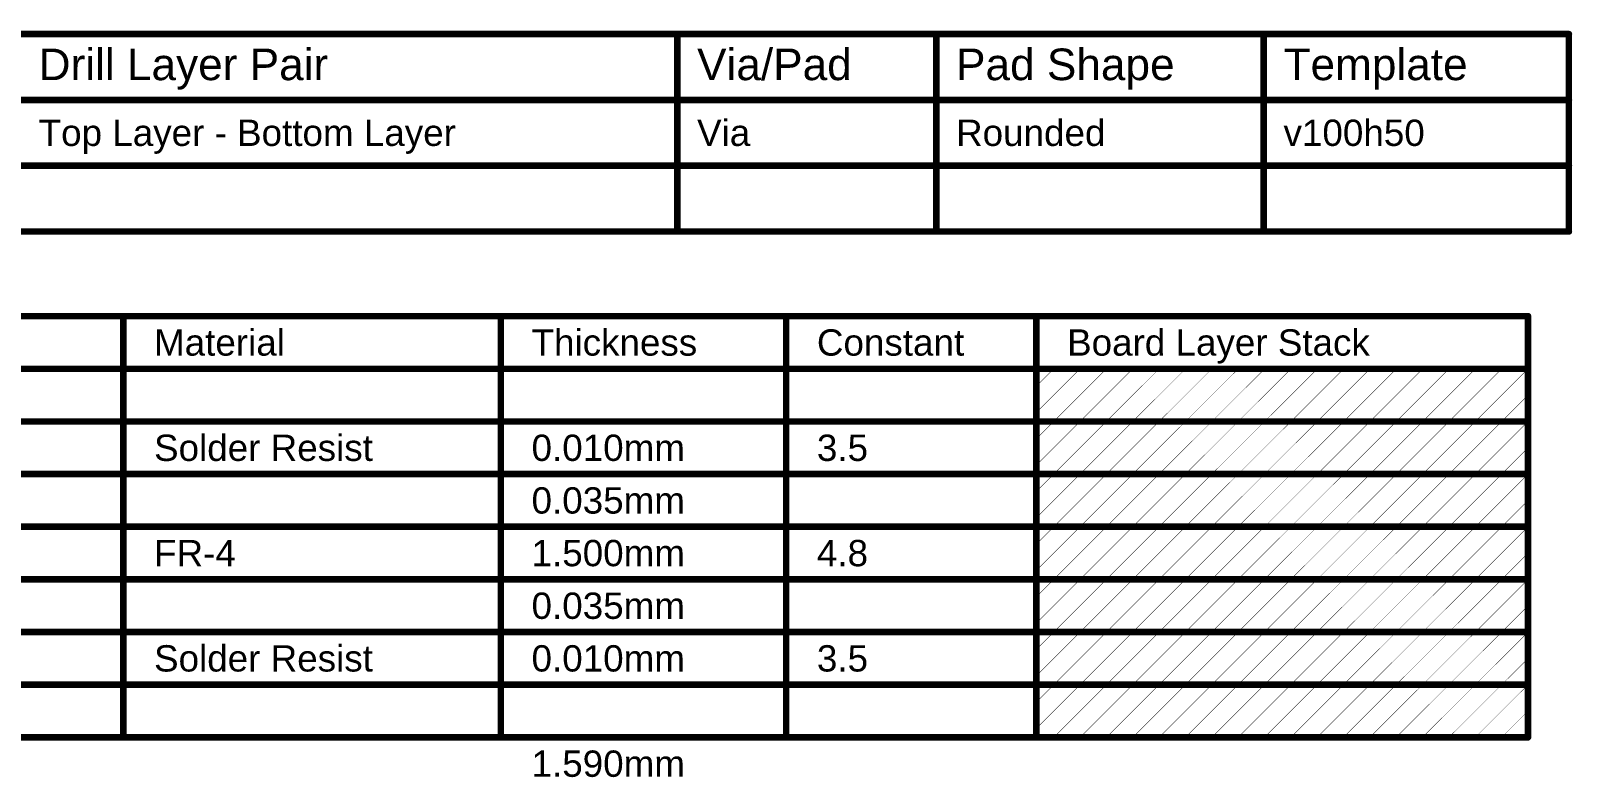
# Model space of a CAD drawing. Header units: inches. Extents: x 95 to 271, y 81 to 124.
# Drawn here: x 182.3 to 271.4, y 81.1 to 124.3 of the extents above; entities that cross this region are included whole.
import ezdxf

# ---------------------------------------------------------------- set-up
doc = ezdxf.new("R2010")
doc.units = ezdxf.units.IN
doc.layers.add('Drill Drawing', color=1, linetype='Continuous')
doc.layers.add('Fab', color=76, linetype='Continuous')
doc.styles.add('Arial', font='', dxfattribs={"height": 0.2})
doc.styles.get('Arial').set_extended_font_data('Arial')

msp = doc.modelspace()

# ---------------------------------------------------------------- linework, layer by layer
at = {"layer": 'Drill Drawing', "const_width": 0.381}
for points in [[(94.723, 124.13), (271.256, 124.13)], [(219.682, 112.7), (219.682, 124.13)], [(234.664, 112.7), (234.664, 124.13)], [(253.608, 112.7), (253.608, 124.13)], [(271.256, 112.7), (271.256, 124.13)], [(94.723, 120.32), (271.256, 120.32)], [(94.723, 116.51), (271.256, 116.51)], [(94.723, 112.7), (271.256, 112.7)]]:
    msp.add_lwpolyline(points, dxfattribs=at)
at = {"layer": 'Drill Drawing', "const_width": 0.191}
for points in [[(219.587, 124.13, 1), (219.778, 124.13, 1)], [(234.569, 124.13, 1), (234.76, 124.13, 1)], [(253.513, 124.13, 1), (253.703, 124.13, 1)], [(271.161, 124.13, 1), (271.352, 124.13, 1)], [(271.161, 124.13, 1), (271.352, 124.13, 1)], [(271.161, 120.32, 1), (271.352, 120.32, 1)], [(271.161, 116.51, 1), (271.352, 116.51, 1)], [(219.587, 112.7, 1), (219.778, 112.7, 1)], [(234.569, 112.7, 1), (234.76, 112.7, 1)], [(253.513, 112.7, 1), (253.703, 112.7, 1)], [(271.161, 112.7, 1), (271.352, 112.7, 1)], [(271.161, 112.7, 1), (271.352, 112.7, 1)]]:
    msp.add_lwpolyline(points, format="xyb", close=True, dxfattribs=at)
at = {"layer": 'Fab'}
for points, const_width in [([(153.607, 107.798), (268.892, 107.798)], 0.381), ([(187.634, 83.414), (187.634, 107.798)], 0.381), ([(209.472, 83.414), (209.472, 107.798)], 0.381), ([(225.978, 83.414), (225.978, 107.798)], 0.381), ([(240.452, 83.414), (240.452, 107.798)], 0.381), ([(268.892, 83.414), (268.892, 107.798)], 0.381), ([(153.607, 104.75), (268.892, 104.75)], 0.381), ([(240.452, 102.218), (242.984, 104.75)], 0.0254), ([(240.452, 103.742), (241.46, 104.75)], 0.0254), ([(241.46, 101.702), (244.508, 104.75)], 0.0254), ([(242.984, 101.702), (246.032, 104.75)], 0.0254), ([(244.508, 101.702), (247.556, 104.75)], 0.0254), ([(246.032, 101.702), (249.08, 104.75)], 0.0254), ([(247.556, 101.702), (250.604, 104.75)], 0.0254), ([(249.08, 101.702), (252.128, 104.75)], 0.0254), ([(250.604, 101.702), (253.652, 104.75)], 0.0254), ([(252.128, 101.702), (255.176, 104.75)], 0.0254), ([(253.652, 101.702), (256.7, 104.75)], 0.0254), ([(255.176, 101.702), (258.224, 104.75)], 0.0254), ([(256.7, 101.702), (259.748, 104.75)], 0.0254), ([(258.224, 101.702), (261.272, 104.75)], 0.0254), ([(259.748, 101.702), (262.796, 104.75)], 0.0254), ([(261.272, 101.702), (264.32, 104.75)], 0.0254), ([(262.796, 101.702), (265.844, 104.75)], 0.0254), ([(264.32, 101.702), (267.368, 104.75)], 0.0254), ([(265.844, 101.702), (268.892, 104.75)], 0.0254), ([(267.368, 101.702), (268.892, 103.226)], 0.0254), ([(164.018, 101.702), (187.634, 101.702)], 0.381), ([(187.634, 101.702), (209.472, 101.702)], 0.381), ([(209.472, 101.702), (225.978, 101.702)], 0.381), ([(225.978, 101.702), (240.452, 101.702)], 0.381), ([(240.452, 101.702), (268.892, 101.702)], 0.381), ([(240.452, 99.17), (242.984, 101.702)], 0.0254), ([(240.452, 100.694), (241.46, 101.702)], 0.0254), ([(241.46, 98.654), (244.508, 101.702)], 0.0254), ([(242.984, 98.654), (246.032, 101.702)], 0.0254), ([(244.508, 98.654), (247.556, 101.702)], 0.0254), ([(246.032, 98.654), (249.08, 101.702)], 0.0254), ([(247.556, 98.654), (250.604, 101.702)], 0.0254), ([(249.08, 98.654), (252.128, 101.702)], 0.0254), ([(250.604, 98.654), (253.652, 101.702)], 0.0254), ([(252.128, 98.654), (255.176, 101.702)], 0.0254), ([(253.652, 98.654), (256.7, 101.702)], 0.0254), ([(255.176, 98.654), (258.224, 101.702)], 0.0254), ([(256.7, 98.654), (259.748, 101.702)], 0.0254), ([(258.224, 98.654), (261.272, 101.702)], 0.0254), ([(259.748, 98.654), (262.796, 101.702)], 0.0254), ([(261.272, 98.654), (264.32, 101.702)], 0.0254), ([(262.796, 98.654), (265.844, 101.702)], 0.0254), ([(264.32, 98.654), (267.368, 101.702)], 0.0254), ([(265.844, 98.654), (268.892, 101.702)], 0.0254), ([(267.368, 98.654), (268.892, 100.178)], 0.0254), ([(164.018, 98.654), (187.634, 98.654)], 0.381), ([(187.634, 98.654), (209.472, 98.654)], 0.381), ([(209.472, 98.654), (225.978, 98.654)], 0.381), ([(225.978, 98.654), (240.452, 98.654)], 0.381), ([(240.452, 98.654), (268.892, 98.654)], 0.381), ([(240.452, 96.122), (242.984, 98.654)], 0.0254), ([(240.452, 97.646), (241.46, 98.654)], 0.0254), ([(241.46, 95.606), (244.508, 98.654)], 0.0254), ([(242.984, 95.606), (246.032, 98.654)], 0.0254), ([(244.508, 95.606), (247.556, 98.654)], 0.0254), ([(246.032, 95.606), (249.08, 98.654)], 0.0254), ([(247.556, 95.606), (250.604, 98.654)], 0.0254), ([(249.08, 95.606), (252.128, 98.654)], 0.0254), ([(250.604, 95.606), (253.652, 98.654)], 0.0254), ([(252.128, 95.606), (255.176, 98.654)], 0.0254), ([(253.652, 95.606), (256.7, 98.654)], 0.0254), ([(255.176, 95.606), (258.224, 98.654)], 0.0254), ([(256.7, 95.606), (259.748, 98.654)], 0.0254), ([(258.224, 95.606), (261.272, 98.654)], 0.0254), ([(259.748, 95.606), (262.796, 98.654)], 0.0254), ([(261.272, 95.606), (264.32, 98.654)], 0.0254), ([(262.796, 95.606), (265.844, 98.654)], 0.0254), ([(264.32, 95.606), (267.368, 98.654)], 0.0254), ([(265.844, 95.606), (268.892, 98.654)], 0.0254), ([(267.368, 95.606), (268.892, 97.13)], 0.0254), ([(164.018, 95.606), (187.634, 95.606)], 0.381), ([(187.634, 95.606), (209.472, 95.606)], 0.381), ([(209.472, 95.606), (225.978, 95.606)], 0.381), ([(225.978, 95.606), (240.452, 95.606)], 0.381), ([(240.452, 95.606), (268.892, 95.606)], 0.381), ([(240.452, 93.074), (242.984, 95.606)], 0.0254), ([(240.452, 94.598), (241.46, 95.606)], 0.0254), ([(241.46, 92.558), (244.508, 95.606)], 0.0254), ([(242.984, 92.558), (246.032, 95.606)], 0.0254), ([(244.508, 92.558), (247.556, 95.606)], 0.0254), ([(246.032, 92.558), (249.08, 95.606)], 0.0254), ([(247.556, 92.558), (250.604, 95.606)], 0.0254), ([(249.08, 92.558), (252.128, 95.606)], 0.0254), ([(250.604, 92.558), (253.652, 95.606)], 0.0254), ([(252.128, 92.558), (255.176, 95.606)], 0.0254), ([(253.652, 92.558), (256.7, 95.606)], 0.0254), ([(255.176, 92.558), (258.224, 95.606)], 0.0254), ([(256.7, 92.558), (259.748, 95.606)], 0.0254), ([(258.224, 92.558), (261.272, 95.606)], 0.0254), ([(259.748, 92.558), (262.796, 95.606)], 0.0254), ([(261.272, 92.558), (264.32, 95.606)], 0.0254), ([(262.796, 92.558), (265.844, 95.606)], 0.0254), ([(264.32, 92.558), (267.368, 95.606)], 0.0254), ([(265.844, 92.558), (268.892, 95.606)], 0.0254), ([(267.368, 92.558), (268.892, 94.082)], 0.0254), ([(164.018, 92.558), (187.634, 92.558)], 0.381), ([(187.634, 92.558), (209.472, 92.558)], 0.381), ([(209.472, 92.558), (225.978, 92.558)], 0.381), ([(225.978, 92.558), (240.452, 92.558)], 0.381), ([(240.452, 92.558), (268.892, 92.558)], 0.381), ([(240.452, 90.026), (242.984, 92.558)], 0.0254), ([(240.452, 91.55), (241.46, 92.558)], 0.0254), ([(241.46, 89.51), (244.508, 92.558)], 0.0254), ([(242.984, 89.51), (246.032, 92.558)], 0.0254), ([(244.508, 89.51), (247.556, 92.558)], 0.0254), ([(246.032, 89.51), (249.08, 92.558)], 0.0254), ([(247.556, 89.51), (250.604, 92.558)], 0.0254), ([(249.08, 89.51), (252.128, 92.558)], 0.0254), ([(250.604, 89.51), (253.652, 92.558)], 0.0254), ([(252.128, 89.51), (255.176, 92.558)], 0.0254), ([(253.652, 89.51), (256.7, 92.558)], 0.0254), ([(255.176, 89.51), (258.224, 92.558)], 0.0254), ([(256.7, 89.51), (259.748, 92.558)], 0.0254), ([(258.224, 89.51), (261.272, 92.558)], 0.0254), ([(259.748, 89.51), (262.796, 92.558)], 0.0254), ([(261.272, 89.51), (264.32, 92.558)], 0.0254), ([(262.796, 89.51), (265.844, 92.558)], 0.0254), ([(264.32, 89.51), (267.368, 92.558)], 0.0254), ([(265.844, 89.51), (268.892, 92.558)], 0.0254), ([(267.368, 89.51), (268.892, 91.034)], 0.0254), ([(164.018, 89.51), (187.634, 89.51)], 0.381), ([(187.634, 89.51), (209.472, 89.51)], 0.381), ([(209.472, 89.51), (225.978, 89.51)], 0.381), ([(225.978, 89.51), (240.452, 89.51)], 0.381), ([(240.452, 89.51), (268.892, 89.51)], 0.381), ([(240.452, 86.978), (242.984, 89.51)], 0.0254), ([(240.452, 88.502), (241.46, 89.51)], 0.0254), ([(241.46, 86.462), (244.508, 89.51)], 0.0254), ([(242.984, 86.462), (246.032, 89.51)], 0.0254), ([(244.508, 86.462), (247.556, 89.51)], 0.0254), ([(246.032, 86.462), (249.08, 89.51)], 0.0254), ([(247.556, 86.462), (250.604, 89.51)], 0.0254), ([(249.08, 86.462), (252.128, 89.51)], 0.0254), ([(250.604, 86.462), (253.652, 89.51)], 0.0254), ([(252.128, 86.462), (255.176, 89.51)], 0.0254), ([(253.652, 86.462), (256.7, 89.51)], 0.0254), ([(255.176, 86.462), (258.224, 89.51)], 0.0254), ([(256.7, 86.462), (259.748, 89.51)], 0.0254), ([(258.224, 86.462), (261.272, 89.51)], 0.0254), ([(259.748, 86.462), (262.796, 89.51)], 0.0254), ([(261.272, 86.462), (264.32, 89.51)], 0.0254), ([(262.796, 86.462), (265.844, 89.51)], 0.0254), ([(264.32, 86.462), (267.368, 89.51)], 0.0254), ([(265.844, 86.462), (268.892, 89.51)], 0.0254), ([(267.368, 86.462), (268.892, 87.986)], 0.0254), ([(164.018, 86.462), (187.634, 86.462)], 0.381), ([(187.634, 86.462), (209.472, 86.462)], 0.381), ([(209.472, 86.462), (225.978, 86.462)], 0.381), ([(225.978, 86.462), (240.452, 86.462)], 0.381), ([(240.452, 86.462), (268.892, 86.462)], 0.381), ([(240.452, 83.93), (242.984, 86.462)], 0.0254), ([(240.452, 85.454), (241.46, 86.462)], 0.0254), ([(241.46, 83.414), (244.508, 86.462)], 0.0254), ([(242.984, 83.414), (246.032, 86.462)], 0.0254), ([(244.508, 83.414), (247.556, 86.462)], 0.0254), ([(246.032, 83.414), (249.08, 86.462)], 0.0254), ([(247.556, 83.414), (250.604, 86.462)], 0.0254), ([(249.08, 83.414), (252.128, 86.462)], 0.0254), ([(250.604, 83.414), (253.652, 86.462)], 0.0254), ([(252.128, 83.414), (255.176, 86.462)], 0.0254), ([(253.652, 83.414), (256.7, 86.462)], 0.0254), ([(255.176, 83.414), (258.224, 86.462)], 0.0254), ([(256.7, 83.414), (259.748, 86.462)], 0.0254), ([(258.224, 83.414), (261.272, 86.462)], 0.0254), ([(259.748, 83.414), (262.796, 86.462)], 0.0254), ([(261.272, 83.414), (264.32, 86.462)], 0.0254), ([(262.796, 83.414), (265.844, 86.462)], 0.0254), ([(264.32, 83.414), (267.368, 86.462)], 0.0254), ([(265.844, 83.414), (268.892, 86.462)], 0.0254), ([(267.368, 83.414), (268.892, 84.938)], 0.0254), ([(164.018, 83.414), (187.634, 83.414)], 0.381), ([(187.634, 83.414), (209.472, 83.414)], 0.381), ([(209.472, 83.414), (225.978, 83.414)], 0.381), ([(225.978, 83.414), (240.452, 83.414)], 0.381), ([(240.452, 83.414), (268.892, 83.414)], 0.381)]:
    msp.add_lwpolyline(points, dxfattribs=dict(at, const_width=const_width))
for points, const_width in [([(187.539, 107.798, 1), (187.729, 107.798, 1)], 0.191), ([(209.377, 107.798, 1), (209.567, 107.798, 1)], 0.191), ([(225.882, 107.798, 1), (226.073, 107.798, 1)], 0.191), ([(240.357, 107.798, 1), (240.547, 107.798, 1)], 0.191), ([(268.797, 107.798, 1), (268.987, 107.798, 1)], 0.191), ([(268.797, 107.798, 1), (268.987, 107.798, 1)], 0.191), ([(241.454, 104.75, 1), (241.466, 104.75, 1)], 0.0127), ([(242.978, 104.75, 1), (242.99, 104.75, 1)], 0.0127), ([(244.502, 104.75, 1), (244.514, 104.75, 1)], 0.0127), ([(246.026, 104.75, 1), (246.038, 104.75, 1)], 0.0127), ([(247.55, 104.75, 1), (247.562, 104.75, 1)], 0.0127), ([(249.074, 104.75, 1), (249.086, 104.75, 1)], 0.0127), ([(250.598, 104.75, 1), (250.61, 104.75, 1)], 0.0127), ([(252.122, 104.75, 1), (252.134, 104.75, 1)], 0.0127), ([(253.646, 104.75, 1), (253.658, 104.75, 1)], 0.0127), ([(255.17, 104.75, 1), (255.182, 104.75, 1)], 0.0127), ([(256.694, 104.75, 1), (256.706, 104.75, 1)], 0.0127), ([(258.218, 104.75, 1), (258.23, 104.75, 1)], 0.0127), ([(259.742, 104.75, 1), (259.754, 104.75, 1)], 0.0127), ([(261.266, 104.75, 1), (261.278, 104.75, 1)], 0.0127), ([(262.79, 104.75, 1), (262.802, 104.75, 1)], 0.0127), ([(264.314, 104.75, 1), (264.326, 104.75, 1)], 0.0127), ([(265.838, 104.75, 1), (265.85, 104.75, 1)], 0.0127), ([(267.362, 104.75, 1), (267.374, 104.75, 1)], 0.0127), ([(268.797, 104.75, 1), (268.987, 104.75, 1)], 0.191), ([(268.886, 104.75, 1), (268.898, 104.75, 1)], 0.0127), ([(240.446, 103.742, 1), (240.459, 103.742, 1)], 0.0127), ([(268.886, 103.226, 1), (268.898, 103.226, 1)], 0.0127), ([(187.539, 101.702, 1), (187.729, 101.702, 1)], 0.191), ([(187.539, 101.702, 1), (187.729, 101.702, 1)], 0.191), ([(209.377, 101.702, 1), (209.567, 101.702, 1)], 0.191), ([(209.377, 101.702, 1), (209.567, 101.702, 1)], 0.191), ([(225.882, 101.702, 1), (226.073, 101.702, 1)], 0.191), ([(225.882, 101.702, 1), (226.073, 101.702, 1)], 0.191), ([(240.357, 101.702, 1), (240.547, 101.702, 1)], 0.191), ([(240.357, 101.702, 1), (240.547, 101.702, 1)], 0.191), ([(240.446, 102.218, 1), (240.459, 102.218, 1)], 0.0127), ([(241.454, 101.702, 1), (241.466, 101.702, 1)], 0.0127), ([(241.454, 101.702, 1), (241.466, 101.702, 1)], 0.0127), ([(242.978, 101.702, 1), (242.99, 101.702, 1)], 0.0127), ([(242.978, 101.702, 1), (242.99, 101.702, 1)], 0.0127), ([(244.502, 101.702, 1), (244.514, 101.702, 1)], 0.0127), ([(244.502, 101.702, 1), (244.514, 101.702, 1)], 0.0127), ([(246.026, 101.702, 1), (246.038, 101.702, 1)], 0.0127), ([(246.026, 101.702, 1), (246.038, 101.702, 1)], 0.0127), ([(247.55, 101.702, 1), (247.562, 101.702, 1)], 0.0127), ([(247.55, 101.702, 1), (247.562, 101.702, 1)], 0.0127), ([(249.074, 101.702, 1), (249.086, 101.702, 1)], 0.0127), ([(249.074, 101.702, 1), (249.086, 101.702, 1)], 0.0127), ([(250.598, 101.702, 1), (250.61, 101.702, 1)], 0.0127), ([(250.598, 101.702, 1), (250.61, 101.702, 1)], 0.0127), ([(252.122, 101.702, 1), (252.134, 101.702, 1)], 0.0127), ([(252.122, 101.702, 1), (252.134, 101.702, 1)], 0.0127), ([(253.646, 101.702, 1), (253.658, 101.702, 1)], 0.0127), ([(253.646, 101.702, 1), (253.658, 101.702, 1)], 0.0127), ([(255.17, 101.702, 1), (255.182, 101.702, 1)], 0.0127), ([(255.17, 101.702, 1), (255.182, 101.702, 1)], 0.0127), ([(256.694, 101.702, 1), (256.706, 101.702, 1)], 0.0127), ([(256.694, 101.702, 1), (256.706, 101.702, 1)], 0.0127), ([(258.218, 101.702, 1), (258.23, 101.702, 1)], 0.0127), ([(258.218, 101.702, 1), (258.23, 101.702, 1)], 0.0127), ([(259.742, 101.702, 1), (259.754, 101.702, 1)], 0.0127), ([(259.742, 101.702, 1), (259.754, 101.702, 1)], 0.0127), ([(261.266, 101.702, 1), (261.278, 101.702, 1)], 0.0127), ([(261.266, 101.702, 1), (261.278, 101.702, 1)], 0.0127), ([(262.79, 101.702, 1), (262.802, 101.702, 1)], 0.0127), ([(262.79, 101.702, 1), (262.802, 101.702, 1)], 0.0127), ([(264.314, 101.702, 1), (264.326, 101.702, 1)], 0.0127), ([(264.314, 101.702, 1), (264.326, 101.702, 1)], 0.0127), ([(265.838, 101.702, 1), (265.85, 101.702, 1)], 0.0127), ([(265.838, 101.702, 1), (265.85, 101.702, 1)], 0.0127), ([(267.362, 101.702, 1), (267.374, 101.702, 1)], 0.0127), ([(267.362, 101.702, 1), (267.374, 101.702, 1)], 0.0127), ([(268.797, 101.702, 1), (268.987, 101.702, 1)], 0.191), ([(268.886, 101.702, 1), (268.898, 101.702, 1)], 0.0127), ([(240.446, 100.694, 1), (240.459, 100.694, 1)], 0.0127), ([(268.886, 100.178, 1), (268.898, 100.178, 1)], 0.0127), ([(240.446, 99.17, 1), (240.459, 99.17, 1)], 0.0127), ([(187.539, 98.654, 1), (187.729, 98.654, 1)], 0.191), ([(187.539, 98.654, 1), (187.729, 98.654, 1)], 0.191), ([(209.377, 98.654, 1), (209.567, 98.654, 1)], 0.191), ([(209.377, 98.654, 1), (209.567, 98.654, 1)], 0.191), ([(225.882, 98.654, 1), (226.073, 98.654, 1)], 0.191), ([(225.882, 98.654, 1), (226.073, 98.654, 1)], 0.191), ([(240.357, 98.654, 1), (240.547, 98.654, 1)], 0.191), ([(240.357, 98.654, 1), (240.547, 98.654, 1)], 0.191), ([(241.454, 98.654, 1), (241.466, 98.654, 1)], 0.0127), ([(241.454, 98.654, 1), (241.466, 98.654, 1)], 0.0127), ([(242.978, 98.654, 1), (242.99, 98.654, 1)], 0.0127), ([(242.978, 98.654, 1), (242.99, 98.654, 1)], 0.0127), ([(244.502, 98.654, 1), (244.514, 98.654, 1)], 0.0127), ([(244.502, 98.654, 1), (244.514, 98.654, 1)], 0.0127), ([(246.026, 98.654, 1), (246.038, 98.654, 1)], 0.0127), ([(246.026, 98.654, 1), (246.038, 98.654, 1)], 0.0127), ([(247.55, 98.654, 1), (247.562, 98.654, 1)], 0.0127), ([(247.55, 98.654, 1), (247.562, 98.654, 1)], 0.0127), ([(249.074, 98.654, 1), (249.086, 98.654, 1)], 0.0127), ([(249.074, 98.654, 1), (249.086, 98.654, 1)], 0.0127), ([(250.598, 98.654, 1), (250.61, 98.654, 1)], 0.0127), ([(250.598, 98.654, 1), (250.61, 98.654, 1)], 0.0127), ([(252.122, 98.654, 1), (252.134, 98.654, 1)], 0.0127), ([(252.122, 98.654, 1), (252.134, 98.654, 1)], 0.0127), ([(253.646, 98.654, 1), (253.658, 98.654, 1)], 0.0127), ([(253.646, 98.654, 1), (253.658, 98.654, 1)], 0.0127), ([(255.17, 98.654, 1), (255.182, 98.654, 1)], 0.0127), ([(255.17, 98.654, 1), (255.182, 98.654, 1)], 0.0127), ([(256.694, 98.654, 1), (256.706, 98.654, 1)], 0.0127), ([(256.694, 98.654, 1), (256.706, 98.654, 1)], 0.0127), ([(258.218, 98.654, 1), (258.23, 98.654, 1)], 0.0127), ([(258.218, 98.654, 1), (258.23, 98.654, 1)], 0.0127), ([(259.742, 98.654, 1), (259.754, 98.654, 1)], 0.0127), ([(259.742, 98.654, 1), (259.754, 98.654, 1)], 0.0127), ([(261.266, 98.654, 1), (261.278, 98.654, 1)], 0.0127), ([(261.266, 98.654, 1), (261.278, 98.654, 1)], 0.0127), ([(262.79, 98.654, 1), (262.802, 98.654, 1)], 0.0127), ([(262.79, 98.654, 1), (262.802, 98.654, 1)], 0.0127), ([(264.314, 98.654, 1), (264.326, 98.654, 1)], 0.0127), ([(264.314, 98.654, 1), (264.326, 98.654, 1)], 0.0127), ([(265.838, 98.654, 1), (265.85, 98.654, 1)], 0.0127), ([(265.838, 98.654, 1), (265.85, 98.654, 1)], 0.0127), ([(267.362, 98.654, 1), (267.374, 98.654, 1)], 0.0127), ([(267.362, 98.654, 1), (267.374, 98.654, 1)], 0.0127), ([(268.797, 98.654, 1), (268.987, 98.654, 1)], 0.191), ([(268.886, 98.654, 1), (268.898, 98.654, 1)], 0.0127), ([(240.446, 97.646, 1), (240.459, 97.646, 1)], 0.0127), ([(268.886, 97.13, 1), (268.898, 97.13, 1)], 0.0127), ([(187.539, 95.606, 1), (187.729, 95.606, 1)], 0.191), ([(187.539, 95.606, 1), (187.729, 95.606, 1)], 0.191), ([(209.377, 95.606, 1), (209.567, 95.606, 1)], 0.191), ([(209.377, 95.606, 1), (209.567, 95.606, 1)], 0.191), ([(225.882, 95.606, 1), (226.073, 95.606, 1)], 0.191), ([(225.882, 95.606, 1), (226.073, 95.606, 1)], 0.191), ([(240.357, 95.606, 1), (240.547, 95.606, 1)], 0.191), ([(240.357, 95.606, 1), (240.547, 95.606, 1)], 0.191), ([(240.446, 96.122, 1), (240.459, 96.122, 1)], 0.0127), ([(241.454, 95.606, 1), (241.466, 95.606, 1)], 0.0127), ([(241.454, 95.606, 1), (241.466, 95.606, 1)], 0.0127), ([(242.978, 95.606, 1), (242.99, 95.606, 1)], 0.0127), ([(242.978, 95.606, 1), (242.99, 95.606, 1)], 0.0127), ([(244.502, 95.606, 1), (244.514, 95.606, 1)], 0.0127), ([(244.502, 95.606, 1), (244.514, 95.606, 1)], 0.0127), ([(246.026, 95.606, 1), (246.038, 95.606, 1)], 0.0127), ([(246.026, 95.606, 1), (246.038, 95.606, 1)], 0.0127), ([(247.55, 95.606, 1), (247.562, 95.606, 1)], 0.0127), ([(247.55, 95.606, 1), (247.562, 95.606, 1)], 0.0127), ([(249.074, 95.606, 1), (249.086, 95.606, 1)], 0.0127), ([(249.074, 95.606, 1), (249.086, 95.606, 1)], 0.0127), ([(250.598, 95.606, 1), (250.61, 95.606, 1)], 0.0127), ([(250.598, 95.606, 1), (250.61, 95.606, 1)], 0.0127), ([(252.122, 95.606, 1), (252.134, 95.606, 1)], 0.0127), ([(252.122, 95.606, 1), (252.134, 95.606, 1)], 0.0127), ([(253.646, 95.606, 1), (253.658, 95.606, 1)], 0.0127), ([(253.646, 95.606, 1), (253.658, 95.606, 1)], 0.0127), ([(255.17, 95.606, 1), (255.182, 95.606, 1)], 0.0127), ([(255.17, 95.606, 1), (255.182, 95.606, 1)], 0.0127), ([(256.694, 95.606, 1), (256.706, 95.606, 1)], 0.0127), ([(256.694, 95.606, 1), (256.706, 95.606, 1)], 0.0127), ([(258.218, 95.606, 1), (258.23, 95.606, 1)], 0.0127), ([(258.218, 95.606, 1), (258.23, 95.606, 1)], 0.0127), ([(259.742, 95.606, 1), (259.754, 95.606, 1)], 0.0127), ([(259.742, 95.606, 1), (259.754, 95.606, 1)], 0.0127), ([(261.266, 95.606, 1), (261.278, 95.606, 1)], 0.0127), ([(261.266, 95.606, 1), (261.278, 95.606, 1)], 0.0127), ([(262.79, 95.606, 1), (262.802, 95.606, 1)], 0.0127), ([(262.79, 95.606, 1), (262.802, 95.606, 1)], 0.0127), ([(264.314, 95.606, 1), (264.326, 95.606, 1)], 0.0127), ([(264.314, 95.606, 1), (264.326, 95.606, 1)], 0.0127), ([(265.838, 95.606, 1), (265.85, 95.606, 1)], 0.0127), ([(265.838, 95.606, 1), (265.85, 95.606, 1)], 0.0127), ([(267.362, 95.606, 1), (267.374, 95.606, 1)], 0.0127), ([(267.362, 95.606, 1), (267.374, 95.606, 1)], 0.0127), ([(268.797, 95.606, 1), (268.987, 95.606, 1)], 0.191), ([(268.886, 95.606, 1), (268.898, 95.606, 1)], 0.0127), ([(240.446, 94.598, 1), (240.459, 94.598, 1)], 0.0127), ([(268.886, 94.082, 1), (268.898, 94.082, 1)], 0.0127), ([(187.539, 92.558, 1), (187.729, 92.558, 1)], 0.191), ([(187.539, 92.558, 1), (187.729, 92.558, 1)], 0.191), ([(209.377, 92.558, 1), (209.567, 92.558, 1)], 0.191), ([(209.377, 92.558, 1), (209.567, 92.558, 1)], 0.191), ([(225.882, 92.558, 1), (226.073, 92.558, 1)], 0.191), ([(225.882, 92.558, 1), (226.073, 92.558, 1)], 0.191), ([(240.357, 92.558, 1), (240.547, 92.558, 1)], 0.191), ([(240.357, 92.558, 1), (240.547, 92.558, 1)], 0.191), ([(240.446, 93.074, 1), (240.459, 93.074, 1)], 0.0127), ([(268.797, 92.558, 1), (268.987, 92.558, 1)], 0.191), ([(241.454, 92.558, 1), (241.466, 92.558, 1)], 0.0127), ([(241.454, 92.558, 1), (241.466, 92.558, 1)], 0.0127), ([(242.978, 92.558, 1), (242.99, 92.558, 1)], 0.0127), ([(242.978, 92.558, 1), (242.99, 92.558, 1)], 0.0127), ([(244.502, 92.558, 1), (244.514, 92.558, 1)], 0.0127), ([(244.502, 92.558, 1), (244.514, 92.558, 1)], 0.0127), ([(246.026, 92.558, 1), (246.038, 92.558, 1)], 0.0127), ([(246.026, 92.558, 1), (246.038, 92.558, 1)], 0.0127), ([(247.55, 92.558, 1), (247.562, 92.558, 1)], 0.0127), ([(247.55, 92.558, 1), (247.562, 92.558, 1)], 0.0127), ([(249.074, 92.558, 1), (249.086, 92.558, 1)], 0.0127), ([(249.074, 92.558, 1), (249.086, 92.558, 1)], 0.0127), ([(250.598, 92.558, 1), (250.61, 92.558, 1)], 0.0127), ([(250.598, 92.558, 1), (250.61, 92.558, 1)], 0.0127), ([(252.122, 92.558, 1), (252.134, 92.558, 1)], 0.0127), ([(252.122, 92.558, 1), (252.134, 92.558, 1)], 0.0127), ([(253.646, 92.558, 1), (253.658, 92.558, 1)], 0.0127), ([(253.646, 92.558, 1), (253.658, 92.558, 1)], 0.0127), ([(255.17, 92.558, 1), (255.182, 92.558, 1)], 0.0127), ([(255.17, 92.558, 1), (255.182, 92.558, 1)], 0.0127), ([(256.694, 92.558, 1), (256.706, 92.558, 1)], 0.0127), ([(256.694, 92.558, 1), (256.706, 92.558, 1)], 0.0127), ([(258.218, 92.558, 1), (258.23, 92.558, 1)], 0.0127), ([(258.218, 92.558, 1), (258.23, 92.558, 1)], 0.0127), ([(259.742, 92.558, 1), (259.754, 92.558, 1)], 0.0127), ([(259.742, 92.558, 1), (259.754, 92.558, 1)], 0.0127), ([(261.266, 92.558, 1), (261.278, 92.558, 1)], 0.0127), ([(261.266, 92.558, 1), (261.278, 92.558, 1)], 0.0127), ([(262.79, 92.558, 1), (262.802, 92.558, 1)], 0.0127), ([(262.79, 92.558, 1), (262.802, 92.558, 1)], 0.0127), ([(264.314, 92.558, 1), (264.326, 92.558, 1)], 0.0127), ([(264.314, 92.558, 1), (264.326, 92.558, 1)], 0.0127), ([(265.838, 92.558, 1), (265.85, 92.558, 1)], 0.0127), ([(265.838, 92.558, 1), (265.85, 92.558, 1)], 0.0127), ([(267.362, 92.558, 1), (267.374, 92.558, 1)], 0.0127), ([(267.362, 92.558, 1), (267.374, 92.558, 1)], 0.0127), ([(268.886, 92.558, 1), (268.898, 92.558, 1)], 0.0127), ([(240.446, 91.55, 1), (240.459, 91.55, 1)], 0.0127), ([(268.886, 91.034, 1), (268.898, 91.034, 1)], 0.0127), ([(187.539, 89.51, 1), (187.729, 89.51, 1)], 0.191), ([(187.539, 89.51, 1), (187.729, 89.51, 1)], 0.191), ([(209.377, 89.51, 1), (209.567, 89.51, 1)], 0.191), ([(209.377, 89.51, 1), (209.567, 89.51, 1)], 0.191), ([(225.882, 89.51, 1), (226.073, 89.51, 1)], 0.191), ([(225.882, 89.51, 1), (226.073, 89.51, 1)], 0.191), ([(240.357, 89.51, 1), (240.547, 89.51, 1)], 0.191), ([(240.357, 89.51, 1), (240.547, 89.51, 1)], 0.191), ([(240.446, 90.026, 1), (240.459, 90.026, 1)], 0.0127), ([(241.454, 89.51, 1), (241.466, 89.51, 1)], 0.0127), ([(241.454, 89.51, 1), (241.466, 89.51, 1)], 0.0127), ([(242.978, 89.51, 1), (242.99, 89.51, 1)], 0.0127), ([(242.978, 89.51, 1), (242.99, 89.51, 1)], 0.0127), ([(244.502, 89.51, 1), (244.514, 89.51, 1)], 0.0127), ([(244.502, 89.51, 1), (244.514, 89.51, 1)], 0.0127), ([(246.026, 89.51, 1), (246.038, 89.51, 1)], 0.0127), ([(246.026, 89.51, 1), (246.038, 89.51, 1)], 0.0127), ([(247.55, 89.51, 1), (247.562, 89.51, 1)], 0.0127), ([(247.55, 89.51, 1), (247.562, 89.51, 1)], 0.0127), ([(249.074, 89.51, 1), (249.086, 89.51, 1)], 0.0127), ([(249.074, 89.51, 1), (249.086, 89.51, 1)], 0.0127), ([(250.598, 89.51, 1), (250.61, 89.51, 1)], 0.0127), ([(250.598, 89.51, 1), (250.61, 89.51, 1)], 0.0127), ([(252.122, 89.51, 1), (252.134, 89.51, 1)], 0.0127), ([(252.122, 89.51, 1), (252.134, 89.51, 1)], 0.0127), ([(253.646, 89.51, 1), (253.658, 89.51, 1)], 0.0127), ([(253.646, 89.51, 1), (253.658, 89.51, 1)], 0.0127), ([(255.17, 89.51, 1), (255.182, 89.51, 1)], 0.0127), ([(255.17, 89.51, 1), (255.182, 89.51, 1)], 0.0127), ([(256.694, 89.51, 1), (256.706, 89.51, 1)], 0.0127), ([(256.694, 89.51, 1), (256.706, 89.51, 1)], 0.0127), ([(258.218, 89.51, 1), (258.23, 89.51, 1)], 0.0127), ([(258.218, 89.51, 1), (258.23, 89.51, 1)], 0.0127), ([(259.742, 89.51, 1), (259.754, 89.51, 1)], 0.0127), ([(259.742, 89.51, 1), (259.754, 89.51, 1)], 0.0127), ([(261.266, 89.51, 1), (261.278, 89.51, 1)], 0.0127), ([(261.266, 89.51, 1), (261.278, 89.51, 1)], 0.0127), ([(262.79, 89.51, 1), (262.802, 89.51, 1)], 0.0127), ([(262.79, 89.51, 1), (262.802, 89.51, 1)], 0.0127), ([(264.314, 89.51, 1), (264.326, 89.51, 1)], 0.0127), ([(264.314, 89.51, 1), (264.326, 89.51, 1)], 0.0127), ([(265.838, 89.51, 1), (265.85, 89.51, 1)], 0.0127), ([(265.838, 89.51, 1), (265.85, 89.51, 1)], 0.0127), ([(267.362, 89.51, 1), (267.374, 89.51, 1)], 0.0127), ([(267.362, 89.51, 1), (267.374, 89.51, 1)], 0.0127), ([(268.797, 89.51, 1), (268.987, 89.51, 1)], 0.191), ([(268.886, 89.51, 1), (268.898, 89.51, 1)], 0.0127), ([(240.446, 88.502, 1), (240.459, 88.502, 1)], 0.0127), ([(268.886, 87.986, 1), (268.898, 87.986, 1)], 0.0127), ([(187.539, 86.462, 1), (187.729, 86.462, 1)], 0.191), ([(187.539, 86.462, 1), (187.729, 86.462, 1)], 0.191), ([(209.377, 86.462, 1), (209.567, 86.462, 1)], 0.191), ([(209.377, 86.462, 1), (209.567, 86.462, 1)], 0.191), ([(225.882, 86.462, 1), (226.073, 86.462, 1)], 0.191), ([(225.882, 86.462, 1), (226.073, 86.462, 1)], 0.191), ([(240.357, 86.462, 1), (240.547, 86.462, 1)], 0.191), ([(240.357, 86.462, 1), (240.547, 86.462, 1)], 0.191), ([(240.446, 86.978, 1), (240.459, 86.978, 1)], 0.0127), ([(268.797, 86.462, 1), (268.987, 86.462, 1)], 0.191), ([(241.454, 86.462, 1), (241.466, 86.462, 1)], 0.0127), ([(241.454, 86.462, 1), (241.466, 86.462, 1)], 0.0127), ([(242.978, 86.462, 1), (242.99, 86.462, 1)], 0.0127), ([(242.978, 86.462, 1), (242.99, 86.462, 1)], 0.0127), ([(244.502, 86.462, 1), (244.514, 86.462, 1)], 0.0127), ([(244.502, 86.462, 1), (244.514, 86.462, 1)], 0.0127), ([(246.026, 86.462, 1), (246.038, 86.462, 1)], 0.0127), ([(246.026, 86.462, 1), (246.038, 86.462, 1)], 0.0127), ([(247.55, 86.462, 1), (247.562, 86.462, 1)], 0.0127), ([(247.55, 86.462, 1), (247.562, 86.462, 1)], 0.0127), ([(249.074, 86.462, 1), (249.086, 86.462, 1)], 0.0127), ([(249.074, 86.462, 1), (249.086, 86.462, 1)], 0.0127), ([(250.598, 86.462, 1), (250.61, 86.462, 1)], 0.0127), ([(250.598, 86.462, 1), (250.61, 86.462, 1)], 0.0127), ([(252.122, 86.462, 1), (252.134, 86.462, 1)], 0.0127), ([(252.122, 86.462, 1), (252.134, 86.462, 1)], 0.0127), ([(253.646, 86.462, 1), (253.658, 86.462, 1)], 0.0127), ([(253.646, 86.462, 1), (253.658, 86.462, 1)], 0.0127), ([(255.17, 86.462, 1), (255.182, 86.462, 1)], 0.0127), ([(255.17, 86.462, 1), (255.182, 86.462, 1)], 0.0127), ([(256.694, 86.462, 1), (256.706, 86.462, 1)], 0.0127), ([(256.694, 86.462, 1), (256.706, 86.462, 1)], 0.0127), ([(258.218, 86.462, 1), (258.23, 86.462, 1)], 0.0127), ([(258.218, 86.462, 1), (258.23, 86.462, 1)], 0.0127), ([(259.742, 86.462, 1), (259.754, 86.462, 1)], 0.0127), ([(259.742, 86.462, 1), (259.754, 86.462, 1)], 0.0127), ([(261.266, 86.462, 1), (261.278, 86.462, 1)], 0.0127), ([(261.266, 86.462, 1), (261.278, 86.462, 1)], 0.0127), ([(262.79, 86.462, 1), (262.802, 86.462, 1)], 0.0127), ([(262.79, 86.462, 1), (262.802, 86.462, 1)], 0.0127), ([(264.314, 86.462, 1), (264.326, 86.462, 1)], 0.0127), ([(264.314, 86.462, 1), (264.326, 86.462, 1)], 0.0127), ([(265.838, 86.462, 1), (265.85, 86.462, 1)], 0.0127), ([(265.838, 86.462, 1), (265.85, 86.462, 1)], 0.0127), ([(267.362, 86.462, 1), (267.374, 86.462, 1)], 0.0127), ([(267.362, 86.462, 1), (267.374, 86.462, 1)], 0.0127), ([(268.886, 86.462, 1), (268.898, 86.462, 1)], 0.0127), ([(240.446, 85.454, 1), (240.459, 85.454, 1)], 0.0127), ([(268.886, 84.938, 1), (268.898, 84.938, 1)], 0.0127), ([(240.446, 83.93, 1), (240.459, 83.93, 1)], 0.0127), ([(187.539, 83.414, 1), (187.729, 83.414, 1)], 0.191), ([(187.539, 83.414, 1), (187.729, 83.414, 1)], 0.191), ([(187.539, 83.414, 1), (187.729, 83.414, 1)], 0.191), ([(209.377, 83.414, 1), (209.567, 83.414, 1)], 0.191), ([(209.377, 83.414, 1), (209.567, 83.414, 1)], 0.191), ([(209.377, 83.414, 1), (209.567, 83.414, 1)], 0.191), ([(225.882, 83.414, 1), (226.073, 83.414, 1)], 0.191), ([(225.882, 83.414, 1), (226.073, 83.414, 1)], 0.191), ([(225.882, 83.414, 1), (226.073, 83.414, 1)], 0.191), ([(240.357, 83.414, 1), (240.547, 83.414, 1)], 0.191), ([(240.357, 83.414, 1), (240.547, 83.414, 1)], 0.191), ([(240.357, 83.414, 1), (240.547, 83.414, 1)], 0.191), ([(241.454, 83.414, 1), (241.466, 83.414, 1)], 0.0127), ([(242.978, 83.414, 1), (242.99, 83.414, 1)], 0.0127), ([(244.502, 83.414, 1), (244.514, 83.414, 1)], 0.0127), ([(246.026, 83.414, 1), (246.038, 83.414, 1)], 0.0127), ([(247.55, 83.414, 1), (247.562, 83.414, 1)], 0.0127), ([(249.074, 83.414, 1), (249.086, 83.414, 1)], 0.0127), ([(250.598, 83.414, 1), (250.61, 83.414, 1)], 0.0127), ([(252.122, 83.414, 1), (252.134, 83.414, 1)], 0.0127), ([(253.646, 83.414, 1), (253.658, 83.414, 1)], 0.0127), ([(255.17, 83.414, 1), (255.182, 83.414, 1)], 0.0127), ([(256.694, 83.414, 1), (256.706, 83.414, 1)], 0.0127), ([(258.218, 83.414, 1), (258.23, 83.414, 1)], 0.0127), ([(259.742, 83.414, 1), (259.754, 83.414, 1)], 0.0127), ([(261.266, 83.414, 1), (261.278, 83.414, 1)], 0.0127), ([(262.79, 83.414, 1), (262.802, 83.414, 1)], 0.0127), ([(264.314, 83.414, 1), (264.326, 83.414, 1)], 0.0127), ([(265.838, 83.414, 1), (265.85, 83.414, 1)], 0.0127), ([(267.362, 83.414, 1), (267.374, 83.414, 1)], 0.0127), ([(268.797, 83.414, 1), (268.987, 83.414, 1)], 0.191), ([(268.797, 83.414, 1), (268.987, 83.414, 1)], 0.191)]:
    msp.add_lwpolyline(points, format="xyb", close=True, dxfattribs=dict(at, const_width=const_width))

# ---------------------------------------------------------------- texts
at = {"layer": 'Drill Drawing', "style": 'Arial'}
for s, height, p in [('Drill Layer Pair', 1.8288, (182.737, 121.463)), ('Via/Pad', 1.8288, (220.825, 121.463)), ('Pad Shape', 1.8288, (235.807, 121.463)), ('Template', 1.8288, (254.751, 121.463)), ('Top Layer - Bottom Layer', 1.524, (182.737, 117.653)), ('Via', 1.524, (220.825, 117.653)), ('Rounded', 1.524, (235.807, 117.653)), ('v100h50', 1.524, (254.751, 117.653))]:
    msp.add_text(s, height=height, dxfattribs=at).set_placement(p)
at = {"layer": 'Fab', "style": 'Arial'}
for s, p in [('Material', (189.412, 105.512)), ('Thickness', (211.25, 105.512)), ('Constant', (227.756, 105.512)), ('Board Layer Stack', (242.23, 105.512)), ('Solder Resist', (189.412, 99.416)), ('0.010mm', (211.25, 99.416)), ('3.5', (227.756, 99.416)), ('0.035mm', (211.25, 96.368)), ('FR-4', (189.412, 93.32)), ('1.500mm', (211.25, 93.32)), ('4.8', (227.756, 93.32)), ('0.035mm', (211.25, 90.272)), ('Solder Resist', (189.412, 87.224)), ('0.010mm', (211.25, 87.224)), ('3.5', (227.756, 87.224)), ('1.590mm', (211.25, 81.128))]:
    msp.add_text(s, height=1.524, dxfattribs=at).set_placement(p)

doc.saveas('drawing.dxf')
